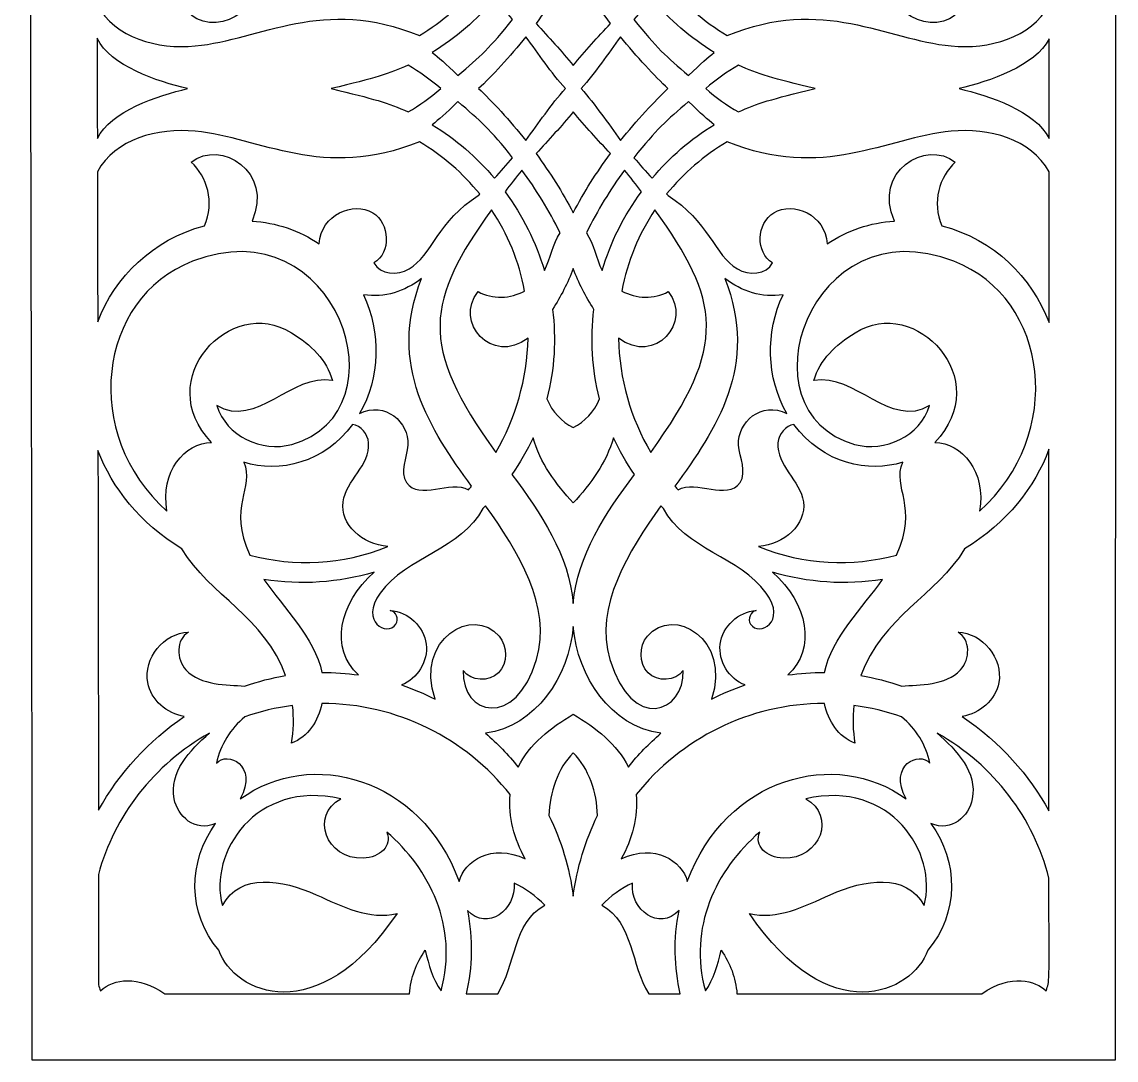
# Model space of a CAD drawing. Header units: millimetres. Extents: x -57 to 56, y -100 to 112.
# Drawn here: x -56.7 to 56, y -99.8 to 7 of the extents above; entities that cross this region are included whole.
import ezdxf

# ---------------------------------------------------------------- set-up
doc = ezdxf.new("R2010")
doc.units = ezdxf.units.MM
doc.header["$MEASUREMENT"] = 0
doc.layers.add('layer 1', color=7, linetype='Continuous')

msp = doc.modelspace()

# ---------------------------------------------------------------- linework, layer by layer
at = {"layer": 'layer 1', "color": 189}
for points, knots in [([(55.7431, 48.8301), (52.6577, 87.7757), (11.1181, 111.7699), (-24.3728, 94.4439), (-24.3728, 94.4439), (-38.0067, 87.7574), (-48.5111, 75.6324), (-53.087, 60.9374), (-53.087, 60.9374), (-56.6543, 49.4644), (-55.5903, 52.1924), (-55.5903, -99.8361), (-55.5903, -99.8361), (-50.0315, -99.8361), (47.8095, -99.8361), (55.9191, -99.8361), (55.9191, -99.8361), (55.9191, 56.11), (56.0028, 45.5655), (55.7431, 48.8301)], [0, 0, 0, 0, 0.16666667, 0.16666667, 0.16666667, 0.16666667, 0.33333333, 0.33333333, 0.33333333, 0.33333333, 0.5, 0.5, 0.5, 0.5, 0.66666667, 0.66666667, 0.66666667, 0.66666667, 1, 1, 1, 1]), ([(-48.89, 24.2881), (-47.0992, 19.5788), (-43.2927, 15.7335), (-37.8466, 14.284), (-37.8466, 14.284), (-36.7826, 11.8735), (-37.583, 9.2431), (-39.2227, 7.7301), (-39.2227, 7.7301), (-36.207, 5.3682), (-30.6876, 8.6963), (-32.9617, 13.801), (-32.9617, 13.801), (-30.4924, 13.9619), (-28.1012, 14.7525), (-26.032, 16.1481), (-26.032, 16.1481), (-25.8611, 13.1226), (-22.5377, 11.7366), (-20.537, 12.942), (-20.537, 12.942), (-18.7607, 14.0155), (-18.6239, 17.0706), (-20.4198, 18.1053), (-20.4198, 18.1053), (-19.7661, 19.3153), (-17.9652, 19.4229), (-16.7845, 18.7248), (-16.7845, 18.7248), (-14.4858, 17.3683), (-13.7294, 13.7181), (-9.6644, 11.1852), (-9.6644, 11.1852), (-9.6153, 11.1266), (-9.5617, 11.0681), (-9.5081, 11.0144), (-9.5081, 11.0144), (-11.2406, 8.877), (-13.3537, 7.0616), (-15.73, 5.6268), (-15.73, 5.6268), (-25.6757, 9.6869), (-32.0296, 5.2021), (-38.808, 4.5484), (-38.808, 4.5484), (-42.6633, 4.1776), (-47.0894, 5.3781), (-48.8998, 8.7743), (-48.8998, 8.7743), (-48.9096, 14.7087), (-48.9048, 19.8374), (-48.89, 24.2881)], [0, 0, 0, 0, 0.07142857, 0.07142857, 0.07142857, 0.07142857, 0.14285714, 0.14285714, 0.14285714, 0.14285714, 0.21428571, 0.21428571, 0.21428571, 0.21428571, 0.28571429, 0.28571429, 0.28571429, 0.28571429, 0.35714286, 0.35714286, 0.35714286, 0.35714286, 0.42857143, 0.42857143, 0.42857143, 0.42857143, 0.5, 0.5, 0.5, 0.5, 0.57142857, 0.57142857, 0.57142857, 0.57142857, 0.64285714, 0.64285714, 0.64285714, 0.64285714, 0.71428571, 0.71428571, 0.71428571, 0.71428571, 0.78571429, 0.78571429, 0.78571429, 0.78571429, 0.85714286, 0.85714286, 0.85714286, 0.85714286, 1, 1, 1, 1]), ([(39.0289, 4.5484), (32.2506, 5.2021), (25.8967, 9.6869), (15.9512, 5.6268), (15.9512, 5.6268), (13.5749, 7.0616), (11.4617, 8.877), (9.7289, 11.0144), (9.7289, 11.0144), (9.7829, 11.0681), (9.8365, 11.1266), (9.8855, 11.1852), (9.8855, 11.1852), (13.9506, 13.7181), (14.7069, 17.3683), (17.0053, 18.7248), (17.0053, 18.7248), (18.1864, 19.4229), (19.987, 19.3153), (20.641, 18.1053), (20.641, 18.1053), (18.8401, 17.0706), (18.9816, 14.0155), (20.7581, 12.942), (20.7581, 12.942), (22.7542, 11.7366), (26.0823, 13.1226), (26.253, 16.1481), (26.253, 16.1481), (28.322, 14.7525), (30.7132, 13.9619), (33.1826, 13.801), (33.1826, 13.801), (30.9086, 8.6963), (36.4278, 5.3682), (39.4437, 7.7301), (39.4437, 7.7301), (37.804, 9.2431), (37.0039, 11.8735), (38.0679, 14.284), (38.0679, 14.284), (43.4993, 15.7286), (47.3008, 19.5545), (49.0964, 24.2493), (49.0964, 24.2493), (49.1014, 19.9401), (49.1014, 14.8209), (49.1014, 8.7306), (49.1014, 8.7306), (47.2764, 5.3682), (42.865, 4.1776), (39.0289, 4.5484)], [0, 0, 0, 0, 0.07142857, 0.07142857, 0.07142857, 0.07142857, 0.14285714, 0.14285714, 0.14285714, 0.14285714, 0.21428571, 0.21428571, 0.21428571, 0.21428571, 0.28571429, 0.28571429, 0.28571429, 0.28571429, 0.35714286, 0.35714286, 0.35714286, 0.35714286, 0.42857143, 0.42857143, 0.42857143, 0.42857143, 0.5, 0.5, 0.5, 0.5, 0.57142857, 0.57142857, 0.57142857, 0.57142857, 0.64285714, 0.64285714, 0.64285714, 0.64285714, 0.71428571, 0.71428571, 0.71428571, 0.71428571, 0.78571429, 0.78571429, 0.78571429, 0.78571429, 0.85714286, 0.85714286, 0.85714286, 0.85714286, 1, 1, 1, 1]), ([(-3.7155, 6.8615), (-2.256, 8.8378), (-1.0118, 10.8144), (0.1104, 12.9371), (0.1104, 12.9371), (1.2329, 10.8144), (2.4772, 8.8378), (3.9366, 6.8615), (3.9366, 6.8615), (2.6628, 5.4511), (1.2964, 4.0358), (0.1104, 2.5428), (0.1104, 2.5428), (-1.0753, 4.0358), (-2.4419, 5.4511), (-3.7155, 6.8615)], [0, 0, 0, 0, 0.2, 0.2, 0.2, 0.2, 0.4, 0.4, 0.4, 0.4, 0.6, 0.6, 0.6, 0.6, 1, 1, 1, 1]), ([(-8.0003, 9.3941), (-7.3611, 8.7013), (-6.7363, 7.9985), (-6.1408, 7.281), (-6.1408, 7.281), (-8.4247, 4.3678), (-9.4933, 3.4502), (-11.7577, 1.5081), (-11.7577, 1.5081), (-13.1142, 2.7817), (-13.7001, 3.3429), (-14.4029, 3.8848), (-14.4029, 3.8848), (-11.9775, 5.3534), (-9.8203, 7.2323), (-8.0003, 9.3941)], [0, 0, 0, 0, 0.2, 0.2, 0.2, 0.2, 0.4, 0.4, 0.4, 0.4, 0.6, 0.6, 0.6, 0.6, 1, 1, 1, 1]), ([(11.9789, 1.5081), (9.7095, 3.4502), (8.6459, 4.3678), (6.362, 7.281), (6.362, 7.281), (6.9575, 7.9985), (7.5819, 8.7013), (8.2211, 9.3941), (8.2211, 9.3941), (10.0415, 7.2323), (12.1983, 5.3534), (14.6237, 3.8848), (14.6237, 3.8848), (13.9213, 3.3429), (13.3353, 2.7817), (11.9789, 1.5081)], [0, 0, 0, 0, 0.2, 0.2, 0.2, 0.2, 0.4, 0.4, 0.4, 0.4, 0.6, 0.6, 0.6, 0.6, 1, 1, 1, 1]), ([(-48.8998, 5.339), (-47.5553, 2.4874), (-42.6692, 0.8957), (-39.6081, 0.1612), (-39.6081, 0.1612), (-42.632, -0.5598), (-47.5591, -2.1629), (-48.8854, -4.9823), (-48.8854, -4.9823), (-48.89, -1.3127), (-48.8952, 2.123), (-48.8998, 5.339)], [0, 0, 0, 0, 0.25, 0.25, 0.25, 0.25, 0.5, 0.5, 0.5, 0.5, 1, 1, 1, 1]), ([(-4.7646, 5.5048), (-3.4569, 3.7236), (-2.1731, 1.8009), (-0.6946, 0.1612), (-0.6946, 0.1612), (-2.1731, -1.4735), (-3.4569, -3.4011), (-4.7646, -5.1777), (-4.7646, -5.1777), (-6.3948, -3.1376), (-8.3076, -1.088), (-9.6301, 0.1612), (-9.6301, 0.1612), (-8.3076, 1.4154), (-6.3948, 3.465), (-4.7646, 5.5048)], [0, 0, 0, 0, 0.2, 0.2, 0.2, 0.2, 0.4, 0.4, 0.4, 0.4, 0.6, 0.6, 0.6, 0.6, 1, 1, 1, 1]), ([(4.9858, -5.1777), (3.6777, -3.4011), (2.3943, -1.4735), (0.9158, 0.1612), (0.9158, 0.1612), (2.3943, 1.8009), (3.6777, 3.7236), (4.9858, 5.5048), (4.9858, 5.5048), (6.6156, 3.465), (8.5284, 1.4154), (9.851, 0.1612), (9.851, 0.1612), (8.5284, -1.088), (6.6156, -3.1376), (4.9858, -5.1777)], [0, 0, 0, 0, 0.2, 0.2, 0.2, 0.2, 0.4, 0.4, 0.4, 0.4, 0.6, 0.6, 0.6, 0.6, 1, 1, 1, 1]), ([(49.0964, -4.9629), (47.7336, -2.1505), (42.8808, -0.5665), (39.8293, 0.1612), (39.8293, 0.1612), (42.8731, 0.8918), (47.7358, 2.4769), (49.1014, 5.2949), (49.1014, 5.2949), (49.0964, 2.123), (49.0964, -1.2883), (49.0964, -4.9629)], [0, 0, 0, 0, 0.25, 0.25, 0.25, 0.25, 0.5, 0.5, 0.5, 0.5, 1, 1, 1, 1]), ([(-13.5343, 0.1612), (-14.5736, -0.7465), (-15.7007, -1.5519), (-16.8963, -2.2447), (-16.8963, -2.2447), (-18.9315, -1.3077), (-20.4687, -0.8735), (-24.8072, 0.1612), (-24.8072, 0.1612), (-20.254, 1.2496), (-18.8242, 1.6838), (-16.8963, 2.5718), (-16.8963, 2.5718), (-15.7007, 1.8789), (-14.5736, 1.0739), (-13.5343, 0.1612)], [0, 0, 0, 0, 0.2, 0.2, 0.2, 0.2, 0.4, 0.4, 0.4, 0.4, 0.6, 0.6, 0.6, 0.6, 1, 1, 1, 1]), ([(17.1175, -2.2447), (15.9219, -1.5519), (14.7948, -0.7465), (13.7551, 0.1612), (13.7551, 0.1612), (14.7948, 1.0739), (15.9219, 1.8789), (17.1175, 2.5718), (17.1175, 2.5718), (19.1523, 1.6348), (20.6897, 1.2005), (25.0282, 0.1612), (25.0282, 0.1612), (20.4749, -0.9221), (19.0454, -1.3564), (17.1175, -2.2447)], [0, 0, 0, 0, 0.2, 0.2, 0.2, 0.2, 0.4, 0.4, 0.4, 0.4, 0.6, 0.6, 0.6, 0.6, 1, 1, 1, 1]), ([(-11.7577, -1.1807), (-9.4933, -3.1231), (-8.4247, -4.0407), (-6.1408, -6.9539), (-6.1408, -6.9539), (-6.7363, -7.6715), (-7.3611, -8.3742), (-8.0003, -9.0671), (-8.0003, -9.0671), (-9.8203, -6.9053), (-11.9775, -5.0264), (-14.4029, -3.5574), (-14.4029, -3.5574), (-13.7001, -3.0205), (-13.1142, -2.4546), (-11.7577, -1.1807)], [0, 0, 0, 0, 0.2, 0.2, 0.2, 0.2, 0.4, 0.4, 0.4, 0.4, 0.6, 0.6, 0.6, 0.6, 1, 1, 1, 1]), ([(0.1104, -12.61), (-1.0118, -10.487), (-2.256, -8.5108), (-3.7155, -6.5341), (-3.7155, -6.5341), (-2.4419, -5.1241), (-1.0753, -3.7087), (0.1104, -2.2154), (0.1104, -2.2154), (1.2964, -3.7087), (2.6628, -5.1241), (3.9366, -6.5341), (3.9366, -6.5341), (2.4772, -8.5108), (1.2329, -10.487), (0.1104, -12.61)], [0, 0, 0, 0, 0.2, 0.2, 0.2, 0.2, 0.4, 0.4, 0.4, 0.4, 0.6, 0.6, 0.6, 0.6, 1, 1, 1, 1]), ([(8.2211, -9.0671), (7.5819, -8.3742), (6.9575, -7.6715), (6.362, -6.9539), (6.362, -6.9539), (8.6459, -4.0407), (9.7095, -3.1231), (11.9789, -1.1807), (11.9789, -1.1807), (13.3353, -2.4546), (13.9213, -3.0205), (14.6237, -3.5574), (14.6237, -3.5574), (12.1983, -5.0264), (10.0415, -6.9053), (8.2211, -9.0671)], [0, 0, 0, 0, 0.2, 0.2, 0.2, 0.2, 0.4, 0.4, 0.4, 0.4, 0.6, 0.6, 0.6, 0.6, 1, 1, 1, 1]), ([(-48.8803, -8.4081), (-47.06, -5.0408), (-42.6486, -3.8502), (-38.808, -4.221), (-38.808, -4.221), (-32.0296, -4.875), (-25.6757, -9.3599), (-15.73, -5.3044), (-15.73, -5.3044), (-13.3537, -6.7345), (-11.2406, -8.5499), (-9.5081, -10.6874), (-9.5081, -10.6874), (-9.5617, -10.7456), (-9.6153, -10.7996), (-9.6644, -10.8581), (-9.6644, -10.8581), (-13.7294, -13.3907), (-14.4858, -17.0409), (-16.7845, -18.3977), (-16.7845, -18.3977), (-17.9652, -19.0955), (-19.7661, -18.9883), (-20.4198, -17.7779), (-20.4198, -17.7779), (-18.6239, -16.7435), (-18.7607, -13.6885), (-20.537, -12.615), (-20.537, -12.615), (-22.5377, -11.4095), (-25.8611, -12.7952), (-26.032, -15.821), (-26.032, -15.821), (-28.1012, -14.4254), (-30.4924, -13.6348), (-32.9617, -13.4736), (-32.9617, -13.4736), (-30.6876, -8.3693), (-36.207, -5.0408), (-39.2227, -7.403), (-39.2227, -7.403), (-37.583, -8.9157), (-36.7826, -11.5461), (-37.8466, -13.9569), (-37.8466, -13.9569), (-43.2486, -15.3966), (-47.0307, -19.1833), (-48.8462, -23.8389), (-48.8462, -23.8389), (-48.8719, -13.021), (-48.8658, -12.9), (-48.8803, -8.4081)], [0, 0, 0, 0, 0.07142857, 0.07142857, 0.07142857, 0.07142857, 0.14285714, 0.14285714, 0.14285714, 0.14285714, 0.21428571, 0.21428571, 0.21428571, 0.21428571, 0.28571429, 0.28571429, 0.28571429, 0.28571429, 0.35714286, 0.35714286, 0.35714286, 0.35714286, 0.42857143, 0.42857143, 0.42857143, 0.42857143, 0.5, 0.5, 0.5, 0.5, 0.57142857, 0.57142857, 0.57142857, 0.57142857, 0.64285714, 0.64285714, 0.64285714, 0.64285714, 0.71428571, 0.71428571, 0.71428571, 0.71428571, 0.78571429, 0.78571429, 0.78571429, 0.78571429, 0.85714286, 0.85714286, 0.85714286, 0.85714286, 1, 1, 1, 1]), ([(38.0679, -13.9569), (37.0039, -11.5461), (37.804, -8.9157), (39.4437, -7.403), (39.4437, -7.403), (36.4278, -5.0408), (30.9086, -8.3693), (33.1826, -13.4736), (33.1826, -13.4736), (30.7132, -13.6348), (28.322, -14.4254), (26.253, -15.821), (26.253, -15.821), (26.0823, -12.7952), (22.7542, -11.4095), (20.7581, -12.615), (20.7581, -12.615), (18.9816, -13.6885), (18.8401, -16.7435), (20.641, -17.7779), (20.641, -17.7779), (19.987, -18.9883), (18.1864, -19.0955), (17.0053, -18.3977), (17.0053, -18.3977), (14.7069, -17.0409), (13.9506, -13.3907), (9.8855, -10.8581), (9.8855, -10.8581), (9.8365, -10.7996), (9.7829, -10.7456), (9.7289, -10.6874), (9.7289, -10.6874), (11.4617, -8.5499), (13.5749, -6.7345), (15.9512, -5.3044), (15.9512, -5.3044), (25.8967, -9.3599), (32.2506, -4.875), (39.0289, -4.221), (39.0289, -4.221), (42.865, -3.8502), (47.2715, -5.0362), (49.0964, -8.3986), (49.0964, -8.3986), (49.0964, -8.3986), (49.0964, -23.9123), (49.0964, -23.9123), (49.0964, -23.9123), (47.2909, -19.2225), (43.4943, -15.4012), (38.0679, -13.9569)], [0, 0, 0, 0, 0.07142857, 0.07142857, 0.07142857, 0.07142857, 0.14285714, 0.14285714, 0.14285714, 0.14285714, 0.21428571, 0.21428571, 0.21428571, 0.21428571, 0.28571429, 0.28571429, 0.28571429, 0.28571429, 0.35714286, 0.35714286, 0.35714286, 0.35714286, 0.42857143, 0.42857143, 0.42857143, 0.42857143, 0.5, 0.5, 0.5, 0.5, 0.57142857, 0.57142857, 0.57142857, 0.57142857, 0.64285714, 0.64285714, 0.64285714, 0.64285714, 0.71428571, 0.71428571, 0.71428571, 0.71428571, 0.78571429, 0.78571429, 0.78571429, 0.78571429, 0.85714286, 0.85714286, 0.85714286, 0.85714286, 1, 1, 1, 1]), ([(-1.246, -14.6791), (-2.0073, -15.8358), (-2.2271, -17.2801), (-2.8614, -18.5589), (-2.8614, -18.5589), (-3.7303, -15.6404), (-5.1111, -12.893), (-6.9116, -10.4482), (-6.9116, -10.4482), (-6.4192, -9.804), (-5.7503, -8.9302), (-5.1696, -8.2229), (-5.1696, -8.2229), (-3.6911, -10.2577), (-2.4127, -12.3222), (-1.246, -14.6791)], [0, 0, 0, 0, 0.2, 0.2, 0.2, 0.2, 0.4, 0.4, 0.4, 0.4, 0.6, 0.6, 0.6, 0.6, 1, 1, 1, 1]), ([(1.4672, -14.6791), (2.6335, -12.3222), (3.9074, -10.2577), (5.3908, -8.2229), (5.3908, -8.2229), (5.9715, -8.9302), (6.64, -9.804), (7.1328, -10.4482), (7.1328, -10.4482), (5.3322, -12.893), (3.9511, -15.6404), (3.0826, -18.5589), (3.0826, -18.5589), (2.4479, -17.2801), (2.2285, -15.8358), (1.4672, -14.6791)], [0, 0, 0, 0, 0.2, 0.2, 0.2, 0.2, 0.4, 0.4, 0.4, 0.4, 0.6, 0.6, 0.6, 0.6, 1, 1, 1, 1]), ([(-28.9111, -24.971), (-35.1624, -21.0379), (-43.3463, -29.7928), (-37.1195, -36.2539), (-37.1195, -36.2539), (-39.8865, -36.2927), (-42.4434, -39.2455), (-41.7165, -43.3299), (-41.7165, -43.3299), (-50.5593, -35.4778), (-48.9341, -21.4478), (-39.0861, -17.6071), (-39.0861, -17.6071), (-24.2703, -11.829), (-16.9841, -33.1061), (-28.8625, -36.4589), (-28.8625, -36.4589), (-31.9466, -37.3274), (-35.6263, -35.6048), (-36.5777, -32.4668), (-36.5777, -32.4668), (-32.532, -34.9169), (-28.9013, -29.1094), (-24.6753, -29.9), (-24.6753, -29.9), (-25.2849, -27.7386), (-26.8631, -26.2107), (-28.9111, -24.971)], [0, 0, 0, 0, 0.125, 0.125, 0.125, 0.125, 0.25, 0.25, 0.25, 0.25, 0.375, 0.375, 0.375, 0.375, 0.5, 0.5, 0.5, 0.5, 0.625, 0.625, 0.625, 0.625, 0.75, 0.75, 0.75, 0.75, 1, 1, 1, 1]), ([(-8.298, -12.3222), (-6.6435, -14.7863), (-5.4575, -17.6022), (-4.8962, -20.6816), (-4.8962, -20.6816), (-6.3602, -21.4672), (-8.2197, -21.5551), (-9.6788, -20.7401), (-9.6788, -20.7401), (-12.1726, -23.7998), (-8.3175, -28.3873), (-4.5353, -25.5129), (-4.5353, -25.5129), (-4.6426, -29.7342), (-5.8138, -33.7845), (-7.8634, -37.2837), (-7.8634, -37.2837), (-15.9057, -26.2449), (-14.9885, -21.6136), (-8.298, -12.3222)], [0, 0, 0, 0, 0.16666667, 0.16666667, 0.16666667, 0.16666667, 0.33333333, 0.33333333, 0.33333333, 0.33333333, 0.5, 0.5, 0.5, 0.5, 0.66666667, 0.66666667, 0.66666667, 0.66666667, 1, 1, 1, 1]), ([(8.0846, -37.2837), (6.035, -33.7845), (4.8637, -29.7342), (4.7561, -25.5129), (4.7561, -25.5129), (8.5383, -28.3873), (12.3934, -23.7998), (9.9, -20.7401), (9.9, -20.7401), (8.4409, -21.5551), (6.5814, -21.4672), (5.1174, -20.6816), (5.1174, -20.6816), (5.6787, -17.6022), (6.8598, -14.7863), (8.5189, -12.3222), (8.5189, -12.3222), (15.2047, -21.6136), (16.1219, -26.2449), (8.0846, -37.2837)], [0, 0, 0, 0, 0.16666667, 0.16666667, 0.16666667, 0.16666667, 0.33333333, 0.33333333, 0.33333333, 0.33333333, 0.5, 0.5, 0.5, 0.5, 0.66666667, 0.66666667, 0.66666667, 0.66666667, 1, 1, 1, 1]), ([(37.3355, -36.2539), (43.5677, -29.7928), (35.3836, -21.0379), (29.1274, -24.971), (29.1274, -24.971), (27.0884, -26.2336), (25.5132, -27.7132), (24.8962, -29.9), (24.8962, -29.9), (29.1225, -29.1094), (32.7533, -34.9169), (36.7989, -32.4668), (36.7989, -32.4668), (35.8472, -35.6048), (32.1677, -37.3274), (29.0833, -36.4589), (29.0833, -36.4589), (17.2053, -33.1061), (24.4912, -11.829), (39.3072, -17.6071), (39.3072, -17.6071), (49.155, -21.4478), (50.7802, -35.4778), (41.9375, -43.3299), (41.9375, -43.3299), (42.6646, -39.2455), (40.1073, -36.2927), (37.3355, -36.2539)], [0, 0, 0, 0, 0.125, 0.125, 0.125, 0.125, 0.25, 0.25, 0.25, 0.25, 0.375, 0.375, 0.375, 0.375, 0.5, 0.5, 0.5, 0.5, 0.625, 0.625, 0.625, 0.625, 0.75, 0.75, 0.75, 0.75, 1, 1, 1, 1]), ([(-2.0221, -22.5654), (-1.1631, -21.2478), (-0.4456, -19.8324), (0.1104, -18.3585), (0.1104, -18.3585), (0.6618, -19.8324), (1.3794, -21.2478), (2.243, -22.5654), (2.243, -22.5654), (1.8577, -25.5813), (2.0186, -28.6946), (2.824, -31.774), (2.824, -31.774), (2.2726, -33.1258), (1.3109, -34.1115), (0.1104, -34.7264), (0.1104, -34.7264), (-1.0901, -34.1115), (-2.0564, -33.1258), (-2.6028, -31.774), (-2.6028, -31.774), (-1.7974, -28.6946), (-1.6365, -25.5813), (-2.0221, -22.5654)], [0, 0, 0, 0, 0.14285714, 0.14285714, 0.14285714, 0.14285714, 0.28571429, 0.28571429, 0.28571429, 0.28571429, 0.42857143, 0.42857143, 0.42857143, 0.42857143, 0.57142857, 0.57142857, 0.57142857, 0.57142857, 0.71428571, 0.71428571, 0.71428571, 0.71428571, 1, 1, 1, 1]), ([(-21.4886, -21.0573), (-19.2977, -21.4136), (-17.2575, -20.7158), (-15.5007, -19.3883), (-15.5007, -19.3883), (-19.0585, -28.3287), (-14.5637, -34.9507), (-10.3622, -40.7726), (-10.3622, -40.7726), (-10.4694, -40.8947), (-10.5766, -41.0168), (-10.6842, -41.1339), (-10.6842, -41.1339), (-12.5582, -40.0456), (-15.735, -42.2952), (-17.0625, -40.3775), (-17.0625, -40.3775), (-17.8089, -39.2941), (-17.0039, -37.8495), (-16.921, -36.5368), (-16.921, -36.5368), (-16.7647, -34.17), (-19.2585, -31.974), (-21.8889, -33.2867), (-21.8889, -33.2867), (-19.7661, -29.6023), (-19.6586, -24.9079), (-21.4886, -21.0573)], [0, 0, 0, 0, 0.125, 0.125, 0.125, 0.125, 0.25, 0.25, 0.25, 0.25, 0.375, 0.375, 0.375, 0.375, 0.5, 0.5, 0.5, 0.5, 0.625, 0.625, 0.625, 0.625, 0.75, 0.75, 0.75, 0.75, 1, 1, 1, 1]), ([(15.7219, -19.3883), (17.4787, -20.7158), (19.5185, -21.4136), (21.7096, -21.0573), (21.7096, -21.0573), (19.8797, -24.9079), (19.987, -29.6023), (22.105, -33.2867), (22.105, -33.2867), (19.4793, -31.974), (16.9859, -34.17), (17.1372, -36.5368), (17.1372, -36.5368), (17.2251, -37.8495), (18.0301, -39.2941), (17.2833, -40.3775), (17.2833, -40.3775), (15.9561, -42.2952), (12.779, -40.0456), (10.9051, -41.1339), (10.9051, -41.1339), (10.7978, -41.0168), (10.6906, -40.8947), (10.583, -40.7726), (10.583, -40.7726), (14.7849, -34.9507), (19.2796, -28.3287), (15.7219, -19.3883)], [0, 0, 0, 0, 0.125, 0.125, 0.125, 0.125, 0.25, 0.25, 0.25, 0.25, 0.375, 0.375, 0.375, 0.375, 0.5, 0.5, 0.5, 0.5, 0.625, 0.625, 0.625, 0.625, 0.75, 0.75, 0.75, 0.75, 1, 1, 1, 1]), ([(-33.8107, -38.2937), (-30.1409, -39.4748), (-25.5049, -38.3378), (-22.6062, -34.3993), (-22.6062, -34.3993), (-21.767, -34.5214), (-21.0298, -35.4048), (-20.9615, -36.3075), (-20.9615, -36.3075), (-20.7811, -38.6108), (-23.2844, -40.1627), (-23.5871, -42.388), (-23.5871, -42.388), (-23.8945, -44.6818), (-21.6157, -46.79), (-18.9752, -46.9706), (-18.9752, -46.9706), (-23.7042, -48.8982), (-28.5794, -49.0883), (-33.1862, -47.849), (-33.1862, -47.849), (-35.5042, -42.847), (-32.6981, -40.9533), (-33.8107, -38.2937)], [0, 0, 0, 0, 0.14285714, 0.14285714, 0.14285714, 0.14285714, 0.28571429, 0.28571429, 0.28571429, 0.28571429, 0.42857143, 0.42857143, 0.42857143, 0.42857143, 0.57142857, 0.57142857, 0.57142857, 0.57142857, 0.71428571, 0.71428571, 0.71428571, 0.71428571, 1, 1, 1, 1]), ([(34.0318, -38.2937), (32.9191, -40.9533), (35.7251, -42.847), (33.407, -47.849), (33.407, -47.849), (28.7955, -49.0883), (23.9254, -48.8982), (19.1964, -46.9706), (19.1964, -46.9706), (21.8366, -46.79), (24.1155, -44.6818), (23.8079, -42.388), (23.8079, -42.388), (23.5056, -40.1627), (21.0019, -38.6108), (21.1825, -36.3075), (21.1825, -36.3075), (21.251, -35.4048), (21.9879, -34.5214), (22.8272, -34.3993), (22.8272, -34.3993), (25.8431, -38.4986), (30.5622, -39.4113), (34.0318, -38.2937)], [0, 0, 0, 0, 0.14285714, 0.14285714, 0.14285714, 0.14285714, 0.28571429, 0.28571429, 0.28571429, 0.28571429, 0.42857143, 0.42857143, 0.42857143, 0.42857143, 0.57142857, 0.57142857, 0.57142857, 0.57142857, 0.71428571, 0.71428571, 0.71428571, 0.71428571, 1, 1, 1, 1]), ([(0.1104, -42.4907), (1.8965, -40.5289), (3.5412, -38.3279), (4.2488, -35.7706), (4.2488, -35.7706), (4.8637, -37.103), (5.5908, -38.3621), (6.4156, -39.5432), (6.4156, -39.5432), (3.4487, -43.5497), (0.5253, -47.8977), (0.1104, -52.8362), (0.1104, -52.8362), (-0.3041, -47.8977), (-3.2322, -43.5497), (-6.1994, -39.5432), (-6.1994, -39.5432), (-5.37, -38.3621), (-4.6426, -37.103), (-4.0277, -35.7706), (-4.0277, -35.7706), (-3.32, -38.3279), (-1.6754, -40.5289), (0.1104, -42.4907)], [0, 0, 0, 0, 0.14285714, 0.14285714, 0.14285714, 0.14285714, 0.28571429, 0.28571429, 0.28571429, 0.28571429, 0.42857143, 0.42857143, 0.42857143, 0.42857143, 0.57142857, 0.57142857, 0.57142857, 0.57142857, 0.71428571, 0.71428571, 0.71428571, 0.71428571, 1, 1, 1, 1]), ([(-40.1891, -47.2193), (-37.2952, -52.0019), (-31.6294, -54.2611), (-29.4968, -60.2636), (-29.4968, -60.2636), (-30.9414, -60.4979), (-32.3517, -60.864), (-33.718, -61.3375), (-33.718, -61.3375), (-35.5433, -61.1861), (-38.2371, -61.3177), (-39.7594, -59.6685), (-39.7594, -59.6685), (-40.7698, -58.5703), (-40.8087, -56.5157), (-39.5058, -55.7936), (-39.5058, -55.7936), (-42.0287, -55.8571), (-44.1613, -58.4923), (-43.7025, -60.9762), (-43.7025, -60.9762), (-43.3707, -62.7867), (-41.7212, -64.1727), (-39.9303, -64.4705), (-39.9303, -64.4705), (-43.5806, -66.9445), (-46.6356, -70.2874), (-48.7731, -74.1232), (-48.7731, -74.1232), (-48.7828, -60.3176), (-48.8024, -48.0783), (-48.822, -37.0932), (-48.822, -37.0932), (-47.3482, -40.9533), (-44.5225, -44.5498), (-40.1891, -47.2193)], [0, 0, 0, 0, 0.1, 0.1, 0.1, 0.1, 0.2, 0.2, 0.2, 0.2, 0.3, 0.3, 0.3, 0.3, 0.4, 0.4, 0.4, 0.4, 0.5, 0.5, 0.5, 0.5, 0.6, 0.6, 0.6, 0.6, 0.7, 0.7, 0.7, 0.7, 0.8, 0.8, 0.8, 0.8, 1, 1, 1, 1]), ([(39.727, -55.7936), (41.0298, -56.5157), (40.9907, -58.5703), (39.9806, -59.6685), (39.9806, -59.6685), (38.4581, -61.3177), (35.7642, -61.1861), (33.9393, -61.3375), (33.9393, -61.3375), (32.5727, -60.864), (31.1623, -60.4979), (29.7176, -60.2636), (29.7176, -60.2636), (31.8505, -54.2611), (37.5165, -52.0019), (40.41, -47.2193), (40.41, -47.2193), (44.7922, -44.5205), (47.6324, -40.8704), (49.0918, -36.9616), (49.0918, -36.9616), (49.0918, -47.8829), (49.0918, -60.2297), (49.0869, -74.1916), (49.0869, -74.1916), (47.0764, -70.5167), (44.1043, -67.1494), (40.1514, -64.4705), (40.1514, -64.4705), (41.9424, -64.1727), (43.5917, -62.7867), (43.9236, -60.9762), (43.9236, -60.9762), (44.3826, -58.4923), (42.2497, -55.8571), (39.727, -55.7936)], [0, 0, 0, 0, 0.1, 0.1, 0.1, 0.1, 0.2, 0.2, 0.2, 0.2, 0.3, 0.3, 0.3, 0.3, 0.4, 0.4, 0.4, 0.4, 0.5, 0.5, 0.5, 0.5, 0.6, 0.6, 0.6, 0.6, 0.7, 0.7, 0.7, 0.7, 0.8, 0.8, 0.8, 0.8, 1, 1, 1, 1]), ([(-7.5315, -56.1936), (-10.1621, -53.0461), (-16.2034, -56.4328), (-14.1196, -62.6745), (-14.1196, -62.6745), (-15.2326, -62.1083), (-16.3841, -61.6253), (-17.5796, -61.2253), (-17.5796, -61.2253), (-15.935, -60.5956), (-14.8079, -58.7802), (-15.0276, -57.0233), (-15.0276, -57.0233), (-15.252, -55.203), (-16.8917, -53.6709), (-18.7216, -53.5538), (-18.7216, -53.5538), (-18.1458, -53.6462), (-17.8188, -54.4565), (-18.1508, -54.9592), (-18.1508, -54.9592), (-19.0193, -56.3012), (-21.9327, -54.7395), (-19.7661, -51.7627), (-19.7661, -51.7627), (-17.0526, -48.0441), (-11.3722, -47.2193), (-9.186, -43.0565), (-9.186, -43.0565), (-9.186, -43.0565), (-8.908, -42.793), (-8.908, -42.793), (-8.908, -42.793), (-5.5989, -47.4341), (-2.0271, -53.1534), (-3.6664, -58.6144), (-3.6664, -58.6144), (-5.8074, -65.7831), (-11.4219, -64.3488), (-11.2063, -59.7316), (-11.2063, -59.7316), (-10.4257, -60.869), (-8.5616, -60.942), (-7.59, -59.9613), (-7.59, -59.9613), (-6.6238, -58.9802), (-6.6481, -57.2477), (-7.5315, -56.1936)], [0, 0, 0, 0, 0.07692308, 0.07692308, 0.07692308, 0.07692308, 0.15384615, 0.15384615, 0.15384615, 0.15384615, 0.23076923, 0.23076923, 0.23076923, 0.23076923, 0.30769231, 0.30769231, 0.30769231, 0.30769231, 0.38461538, 0.38461538, 0.38461538, 0.38461538, 0.46153846, 0.46153846, 0.46153846, 0.46153846, 0.53846154, 0.53846154, 0.53846154, 0.53846154, 0.61538462, 0.61538462, 0.61538462, 0.61538462, 0.69230769, 0.69230769, 0.69230769, 0.69230769, 0.76923077, 0.76923077, 0.76923077, 0.76923077, 0.84615385, 0.84615385, 0.84615385, 0.84615385, 1, 1, 1, 1]), ([(15.2435, -57.0233), (15.029, -58.7802), (16.1562, -60.5956), (17.8008, -61.2253), (17.8008, -61.2253), (16.6052, -61.6253), (15.4534, -62.1083), (14.3408, -62.6745), (14.3408, -62.6745), (16.4246, -56.4328), (10.3829, -53.0461), (7.7526, -56.1936), (7.7526, -56.1936), (6.8693, -57.2477), (6.8449, -58.9802), (7.8112, -59.9613), (7.8112, -59.9613), (8.7824, -60.942), (10.6468, -60.869), (11.4226, -59.7316), (11.4226, -59.7316), (11.6251, -64.0697), (6.157, -66.179), (3.8827, -58.6144), (3.8827, -58.6144), (2.2479, -53.1534), (5.8201, -47.4341), (9.1288, -42.793), (9.1288, -42.793), (9.2167, -42.8808), (9.3144, -42.9687), (9.4022, -43.0565), (9.4022, -43.0565), (11.5933, -47.2193), (17.2738, -48.0441), (19.982, -51.7627), (19.982, -51.7627), (22.1488, -54.7395), (19.2405, -56.3012), (18.367, -54.9592), (18.367, -54.9592), (18.04, -54.4565), (18.367, -53.6462), (18.9427, -53.5538), (18.9427, -53.5538), (17.1129, -53.6709), (15.4682, -55.203), (15.2435, -57.0233)], [0, 0, 0, 0, 0.07692308, 0.07692308, 0.07692308, 0.07692308, 0.15384615, 0.15384615, 0.15384615, 0.15384615, 0.23076923, 0.23076923, 0.23076923, 0.23076923, 0.30769231, 0.30769231, 0.30769231, 0.30769231, 0.38461538, 0.38461538, 0.38461538, 0.38461538, 0.46153846, 0.46153846, 0.46153846, 0.46153846, 0.53846154, 0.53846154, 0.53846154, 0.53846154, 0.61538462, 0.61538462, 0.61538462, 0.61538462, 0.69230769, 0.69230769, 0.69230769, 0.69230769, 0.76923077, 0.76923077, 0.76923077, 0.76923077, 0.84615385, 0.84615385, 0.84615385, 0.84615385, 1, 1, 1, 1]), ([(-21.9863, -60.1906), (-23.2161, -60.0149), (-24.4752, -59.932), (-25.7586, -59.9465), (-25.7586, -59.9465), (-26.5053, -56.3305), (-29.7311, -53.2705), (-31.7319, -50.3622), (-31.7319, -50.3622), (-27.9304, -50.982), (-24.0506, -50.6843), (-20.3906, -49.6104), (-20.3906, -49.6104), (-24.0311, -52.7925), (-24.968, -57.5017), (-21.9863, -60.1906)], [0, 0, 0, 0, 0.2, 0.2, 0.2, 0.2, 0.4, 0.4, 0.4, 0.4, 0.6, 0.6, 0.6, 0.6, 1, 1, 1, 1]), ([(20.6117, -49.6104), (24.2718, -50.6843), (28.1513, -50.982), (31.9528, -50.3622), (31.9528, -50.3622), (29.9522, -53.2705), (26.7215, -56.3305), (25.9747, -59.9465), (25.9747, -59.9465), (24.6962, -59.932), (23.4371, -60.0149), (22.2074, -60.1906), (22.2074, -60.1906), (25.189, -57.5017), (24.2471, -52.7925), (20.6117, -49.6104)], [0, 0, 0, 0, 0.2, 0.2, 0.2, 0.2, 0.4, 0.4, 0.4, 0.4, 0.6, 0.6, 0.6, 0.6, 1, 1, 1, 1]), ([(0.1104, -55.1981), (0.55, -60.3807), (3.9705, -65.4805), (9.1387, -66.1832), (9.1387, -66.1832), (7.9184, -67.2374), (6.7963, -68.4036), (5.7859, -69.6675), (5.7859, -69.6675), (4.6246, -67.3301), (2.4433, -65.6368), (0.1104, -64.2165), (0.1104, -64.2165), (-2.2222, -65.6368), (-4.4037, -67.3301), (-5.5651, -69.6675), (-5.5651, -69.6675), (-6.58, -68.4036), (-7.7026, -67.2374), (-8.9175, -66.1832), (-8.9175, -66.1832), (-3.7493, -65.4805), (-0.3288, -60.3807), (0.1104, -55.1981)], [0, 0, 0, 0, 0.14285714, 0.14285714, 0.14285714, 0.14285714, 0.28571429, 0.28571429, 0.28571429, 0.28571429, 0.42857143, 0.42857143, 0.42857143, 0.42857143, 0.57142857, 0.57142857, 0.57142857, 0.57142857, 0.71428571, 0.71428571, 0.71428571, 0.71428571, 1, 1, 1, 1]), ([(-34.167, -72.9569), (-32.2686, -69.4481), (-35.5531, -68.0036), (-36.612, -69.2627), (-36.612, -69.2627), (-36.2362, -67.3982), (-35.1578, -65.7148), (-33.6937, -64.5093), (-33.6937, -64.5093), (-32.1222, -63.948), (-30.4777, -63.548), (-28.7843, -63.3335), (-28.7843, -63.3335), (-28.6378, -64.6214), (-28.6722, -65.9344), (-28.8966, -67.208), (-28.8966, -67.208), (-27.1788, -66.5639), (-26.1442, -64.9534), (-25.7637, -63.1331), (-25.7637, -63.1331), (-18.0093, -63.1137), (-10.9379, -66.7589), (-6.3751, -72.5078), (-6.3751, -72.5078), (-6.6044, -74.7966), (-5.9454, -77.1), (-4.8281, -79.1252), (-4.8281, -79.1252), (-8.298, -77.4463), (-11.0942, -79.3689), (-11.6357, -81.4383), (-11.6357, -81.4383), (-15.6327, -70.6826), (-26.8957, -67.6716), (-34.167, -72.9569)], [0, 0, 0, 0, 0.1, 0.1, 0.1, 0.1, 0.2, 0.2, 0.2, 0.2, 0.3, 0.3, 0.3, 0.3, 0.4, 0.4, 0.4, 0.4, 0.5, 0.5, 0.5, 0.5, 0.6, 0.6, 0.6, 0.6, 0.7, 0.7, 0.7, 0.7, 0.8, 0.8, 0.8, 0.8, 1, 1, 1, 1]), ([(5.0493, -79.1252), (6.1665, -77.1), (6.8206, -74.7966), (6.5962, -72.5078), (6.5962, -72.5078), (11.1591, -66.7589), (18.2301, -63.1137), (25.9845, -63.1331), (25.9845, -63.1331), (26.3652, -64.9534), (27.3999, -66.5639), (29.1176, -67.208), (29.1176, -67.208), (28.8932, -65.9344), (28.859, -64.6214), (29.0054, -63.3335), (29.0054, -63.3335), (30.6987, -63.548), (32.3434, -63.948), (33.91, -64.5093), (33.91, -64.5093), (35.3787, -65.7148), (36.4571, -67.3982), (36.8282, -69.2627), (36.8282, -69.2627), (35.7741, -68.0036), (32.4898, -69.4481), (34.3881, -72.9569), (34.3881, -72.9569), (27.117, -67.6716), (15.8535, -70.6826), (11.8569, -81.4383), (11.8569, -81.4383), (11.3104, -79.3689), (8.5189, -77.4463), (5.0493, -79.1252)], [0, 0, 0, 0, 0.1, 0.1, 0.1, 0.1, 0.2, 0.2, 0.2, 0.2, 0.3, 0.3, 0.3, 0.3, 0.4, 0.4, 0.4, 0.4, 0.5, 0.5, 0.5, 0.5, 0.6, 0.6, 0.6, 0.6, 0.7, 0.7, 0.7, 0.7, 0.8, 0.8, 0.8, 0.8, 1, 1, 1, 1]), ([(-13.4902, -92.7209), (-14.3831, -91.4911), (-14.7641, -90.0225), (-15.1201, -88.5289), (-15.1201, -88.5289), (-16.0475, -89.8419), (-16.6331, -91.4033), (-16.7499, -93.0042), (-16.7499, -93.0042), (-16.7499, -93.0042), (-41.9457, -93.0042), (-41.9457, -93.0042), (-41.9457, -93.0042), (-44.7187, -91.096), (-47.1408, -91.445), (-48.573, -92.6916), (-48.573, -92.6916), (-48.6413, -92.4866), (-48.7047, -92.2817), (-48.7633, -92.0718), (-48.7633, -92.0718), (-48.7633, -88.1824), (-48.7681, -84.4052), (-48.7731, -80.7307), (-48.7731, -80.7307), (-47.1632, -74.7197), (-43.0583, -69.3946), (-37.3487, -66.1737), (-37.3487, -66.1737), (-39.3986, -67.9742), (-41.492, -70.1847), (-40.9698, -72.952), (-40.9698, -72.952), (-40.6381, -74.7138), (-38.8519, -76.4119), (-36.7145, -75.4845), (-36.7145, -75.4845), (-39.5693, -79.413), (-39.6179, -84.7128), (-36.3875, -88.5338), (-36.3875, -88.5338), (-34.7948, -92.994), (-26.2023, -96.7898), (-18.0287, -84.7422), (-18.0287, -84.7422), (-20.8445, -85.4593), (-23.6994, -84.0002), (-26.3542, -82.8146), (-26.3542, -82.8146), (-29.9215, -81.2235), (-34.1182, -80.5451), (-36.0165, -83.9075), (-36.0165, -83.9075), (-37.461, -78.5297), (-32.6005, -70.9705), (-23.8262, -72.9276), (-23.8262, -72.9276), (-26.9543, -74.6403), (-25.3926, -79.1837), (-21.5131, -79.0518), (-21.5131, -79.0518), (-19.7856, -78.9933), (-18.4824, -77.7685), (-19.0923, -76.358), (-19.0923, -76.358), (-14.6929, -80.1461), (-11.6879, -86.0484), (-13.4902, -92.7209)], [0, 0, 0, 0, 0.05555556, 0.05555556, 0.05555556, 0.05555556, 0.11111111, 0.11111111, 0.11111111, 0.11111111, 0.16666667, 0.16666667, 0.16666667, 0.16666667, 0.22222222, 0.22222222, 0.22222222, 0.22222222, 0.27777778, 0.27777778, 0.27777778, 0.27777778, 0.33333333, 0.33333333, 0.33333333, 0.33333333, 0.38888889, 0.38888889, 0.38888889, 0.38888889, 0.44444444, 0.44444444, 0.44444444, 0.44444444, 0.5, 0.5, 0.5, 0.5, 0.55555556, 0.55555556, 0.55555556, 0.55555556, 0.61111111, 0.61111111, 0.61111111, 0.61111111, 0.66666667, 0.66666667, 0.66666667, 0.66666667, 0.72222222, 0.72222222, 0.72222222, 0.72222222, 0.77777778, 0.77777778, 0.77777778, 0.77777778, 0.83333333, 0.83333333, 0.83333333, 0.83333333, 0.88888889, 0.88888889, 0.88888889, 0.88888889, 1, 1, 1, 1]), ([(48.7941, -92.6916), (47.6613, -91.7057), (45.2854, -90.8579), (42.1668, -93.0042), (42.1668, -93.0042), (42.1668, -93.0042), (16.9661, -93.0042), (16.9661, -93.0042), (16.9661, -93.0042), (16.8539, -91.4033), (16.2634, -89.8419), (15.3363, -88.5289), (15.3363, -88.5289), (14.9849, -90.0225), (14.6043, -91.4911), (13.7114, -92.7209), (13.7114, -92.7209), (11.9443, -86.1807), (14.7641, -80.2753), (19.3135, -76.358), (19.3135, -76.358), (18.7036, -77.7685), (20.0064, -78.9933), (21.7339, -79.0518), (21.7339, -79.0518), (25.6138, -79.1837), (27.1706, -74.6403), (24.0474, -72.9276), (24.0474, -72.9276), (32.8217, -70.9705), (37.6823, -78.5297), (36.2377, -83.9075), (36.2377, -83.9075), (34.3394, -80.5451), (30.1424, -81.2235), (26.5751, -82.8146), (26.5751, -82.8146), (23.9155, -84.0002), (21.0654, -85.4593), (18.245, -84.7422), (18.245, -84.7422), (26.4678, -96.835), (35.0322, -92.9506), (36.6084, -88.5338), (36.6084, -88.5338), (39.8392, -84.7128), (39.7901, -79.413), (36.9355, -75.4845), (36.9355, -75.4845), (39.073, -76.4119), (40.8591, -74.7138), (41.191, -72.952), (41.191, -72.952), (41.7131, -70.1847), (39.6194, -67.9742), (37.5698, -66.1737), (37.5698, -66.1737), (43.4597, -69.4979), (47.5439, -74.972), (49.0869, -81.1064), (49.0869, -81.1064), (49.0869, -92.8638), (49.1843, -91.4841), (48.7941, -92.6916)], [0, 0, 0, 0, 0.05882353, 0.05882353, 0.05882353, 0.05882353, 0.11764706, 0.11764706, 0.11764706, 0.11764706, 0.17647059, 0.17647059, 0.17647059, 0.17647059, 0.23529412, 0.23529412, 0.23529412, 0.23529412, 0.29411765, 0.29411765, 0.29411765, 0.29411765, 0.35294118, 0.35294118, 0.35294118, 0.35294118, 0.41176471, 0.41176471, 0.41176471, 0.41176471, 0.47058824, 0.47058824, 0.47058824, 0.47058824, 0.52941176, 0.52941176, 0.52941176, 0.52941176, 0.58823529, 0.58823529, 0.58823529, 0.58823529, 0.64705882, 0.64705882, 0.64705882, 0.64705882, 0.70588235, 0.70588235, 0.70588235, 0.70588235, 0.76470588, 0.76470588, 0.76470588, 0.76470588, 0.82352941, 0.82352941, 0.82352941, 0.82352941, 0.88235294, 0.88235294, 0.88235294, 0.88235294, 1, 1, 1, 1]), ([(0.1104, -82.9754), (-0.2653, -80.0378), (-1.1293, -77.2368), (-2.3883, -74.6598), (-2.3883, -74.6598), (-2.3294, -72.2835), (-1.5, -69.824), (0.1104, -68.2035), (0.1104, -68.2035), (1.7212, -69.824), (2.5506, -72.2835), (2.6091, -74.6598), (2.6091, -74.6598), (1.3501, -77.2368), (0.4861, -80.0378), (0.1104, -82.9754)], [0, 0, 0, 0, 0.2, 0.2, 0.2, 0.2, 0.4, 0.4, 0.4, 0.4, 0.6, 0.6, 0.6, 0.6, 1, 1, 1, 1]), ([(-7.6683, -93.0042), (-7.6683, -93.0042), (-10.9086, -93.0042), (-10.9086, -93.0042), (-10.9086, -93.0042), (-10.2793, -90.2663), (-10.1963, -87.3724), (-10.7869, -84.4493), (-10.7869, -84.4493), (-8.7175, -86.5624), (-5.7602, -84.4152), (-5.9845, -81.614), (-5.9845, -81.614), (-4.7988, -82.1654), (-3.7303, -82.9511), (-2.8275, -83.898), (-2.8275, -83.898), (-6.1313, -85.6791), (-5.7894, -90.1198), (-7.6683, -93.0042)], [0, 0, 0, 0, 0.16666667, 0.16666667, 0.16666667, 0.16666667, 0.33333333, 0.33333333, 0.33333333, 0.33333333, 0.5, 0.5, 0.5, 0.5, 0.66666667, 0.66666667, 0.66666667, 0.66666667, 1, 1, 1, 1]), ([(7.8892, -93.0042), (6.0106, -90.1198), (6.3521, -85.6791), (3.0483, -83.898), (3.0483, -83.898), (3.9465, -82.9511), (5.0197, -82.1654), (6.2057, -81.614), (6.2057, -81.614), (5.9813, -84.4152), (8.9387, -86.5624), (11.0077, -84.4493), (11.0077, -84.4493), (10.4172, -87.3724), (10.5001, -90.2663), (11.1298, -93.0042), (11.1298, -93.0042), (11.1298, -93.0042), (7.8892, -93.0042), (7.8892, -93.0042)], [0, 0, 0, 0, 0.16666667, 0.16666667, 0.16666667, 0.16666667, 0.33333333, 0.33333333, 0.33333333, 0.33333333, 0.5, 0.5, 0.5, 0.5, 0.66666667, 0.66666667, 0.66666667, 0.66666667, 1, 1, 1, 1])]:
    msp.add_open_spline(points, degree=3, knots=knots, dxfattribs=at)

doc.saveas('drawing.dxf')
